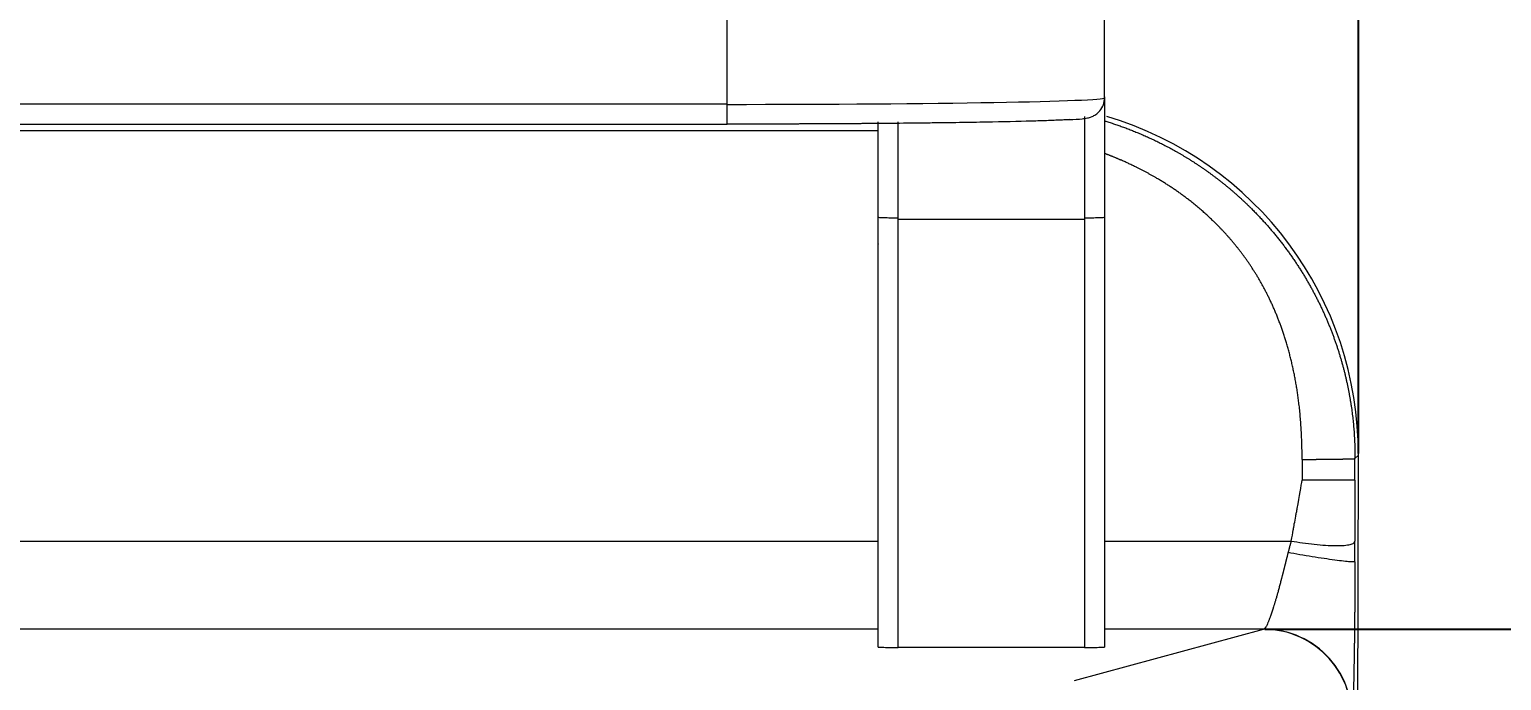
# Model space of a CAD drawing. Header units: millimetres. Extents: x 2433 to 4809, y -10272 to -6912.
# Drawn here: x 3398.5 to 3457, y -9098.7 to -9072.8 of the extents above; entities that cross this region are included whole.
import ezdxf

# ---------------------------------------------------------------- set-up
doc = ezdxf.new("R2010")
doc.units = ezdxf.units.MM
doc.layers.add('DIM', color=3, linetype='Continuous', lineweight=13)
doc.styles.add('ARIAL', font='arial.ttf')
doc.styles.get("Standard").update_dxf_attribs({"font": 'arial.ttf'})
doc.dimstyles.get("Standard").update_dxf_attribs({"dimtxt": 15, "dimasz": 15, "dimexe": 0.18, "dimexo": 0.0625, "dimgap": 4, "dimtad": 0, "dimtih": 1, "dimtoh": 1, "dimdec": 1, "dimdsep": 46, "dimtxsty": 'ARIAL', "dimcen": 0, "dimclrd": 3, "dimclre": 3, "dimclrt": 3, "dimadec": 0, "dimazin": 0, "dimtfac": 1, "dimtdec": 1, "dimtofl": 0, "dimtmove": 0, "dimatfit": 3, "dimfxl": 1, "dimtolj": 1, "dimtzin": 0, "dimarcsym": 0})
doc.dimstyles.new('사본 Standard', dxfattribs={"dimtxt": 15, "dimasz": 15, "dimexe": 0.18, "dimexo": 0.0625, "dimgap": 5, "dimtad": 0, "dimdec": 1, "dimdsep": 46, "dimtxsty": 'Standard', "dimcen": 0.09, "dimadec": 0, "dimazin": 0, "dimtfac": 1, "dimtdec": 1, "dimtofl": 0, "dimtmove": 0, "dimatfit": 3, "dimfxl": 1, "dimtolj": 1, "dimtzin": 0, "dimarcsym": 0})

# ---------------------------------------------------------------- blocks, each defined once
blk = doc.blocks.new('*D43')
at = {"layer": 'Defpoints', "color": 0, "transparency": 16777216}
for p in [(3193.999, -7897.186), (3599.118, -9941.356), (3679.627, -9941.356)]:
    blk.add_point(p, dxfattribs=at)
at = {"layer": 'DIM', "color": 3, "lineweight": -2, "transparency": 16777216}
for p, q in [((3194.062, -7897.186), (3679.807, -7897.186)), ((3679.627, -7915.186), (3679.627, -8902.472)), ((3679.627, -9923.356), (3679.627, -8936.071)), ((3599.18, -9941.356), (3679.807, -9941.356))]:
    blk.add_line(p, q, dxfattribs=at)
at = {"layer": 'DIM', "color": 3, "transparency": 16777216}
for points in [[(3676.627, -7915.186), (3682.627, -7915.186), (3679.627, -7897.186)], [(3676.627, -9923.356), (3682.627, -9923.356), (3679.627, -9941.356)]]:
    blk.add_solid(points, dxfattribs=at)
at = {"layer": 'DIM', "color": 3, "transparency": 16777216, "insert": (3679.627, -8919.271), "char_height": 18, "attachment_point": 5, "style": 'ARIAL'}
blk.add_mtext('\\A1;(2280)', dxfattribs=at)
blk = doc.blocks.new('*D44')
at = {"layer": 'Defpoints', "color": 0, "transparency": 16777216}
for p in [(3451.286, -8931.158), (2936.713, -9089.75), (3451.286, -9089.75)]:
    blk.add_point(p, dxfattribs=at)
at = {"layer": 'DIM', "color": 3, "lineweight": -2, "transparency": 16777216}
for p, q in [((2936.713, -9089.688), (2936.713, -8930.978)), ((2954.713, -8931.158), (3119.869, -8931.158)), ((3433.286, -8931.158), (3169.565, -8931.158)), ((3451.286, -9089.688), (3451.286, -8930.978))]:
    blk.add_line(p, q, dxfattribs=at)
at = {"layer": 'DIM', "color": 3, "transparency": 16777216}
for points in [[(2954.713, -8928.158), (2954.713, -8934.158), (2936.713, -8931.158)], [(3433.286, -8928.158), (3433.286, -8934.158), (3451.286, -8931.158)]]:
    blk.add_solid(points, dxfattribs=at)
at = {"layer": 'DIM', "color": 3, "transparency": 16777216, "insert": (3144.717, -8931.158), "char_height": 18, "attachment_point": 5, "style": 'ARIAL'}
blk.add_mtext('\\A1;514', dxfattribs=at)
blk = doc.blocks.new('*D49')
at = {"layer": 'Defpoints', "color": 0, "transparency": 16777216}
for p in [(3447.509, -9096.668), (3447.509, -9941.356), (3621.262, -9941.356)]:
    blk.add_point(p, dxfattribs=at)
at = {"layer": 'DIM', "color": 0, "lineweight": -2, "transparency": 16777216}
for p, q in [((3447.571, -9096.668), (3621.442, -9096.668)), ((3621.262, -9114.668), (3621.262, -9923.356)), ((3447.571, -9941.356), (3621.442, -9941.356))]:
    blk.add_line(p, q, dxfattribs=at)
at = {"layer": 'DIM', "color": 0, "transparency": 16777216}
for points in [[(3618.262, -9114.668), (3624.262, -9114.668), (3621.262, -9096.668)], [(3618.262, -9923.356), (3624.262, -9923.356), (3621.262, -9941.356)]]:
    blk.add_solid(points, dxfattribs=at)
at = {"layer": 'DIM', "color": 3, "transparency": 16777216, "insert": (3608.243, -9519.012), "char_height": 18, "attachment_point": 5, "rotation": 90}
blk.add_mtext('\\A1;{\\fGulim|b0|i0|c129|p50;선반까지 높이 1000~1050mm}', dxfattribs=at)

msp = doc.modelspace()

# ---------------------------------------------------------------- linework, layer by layer
at = {"linetype": 'Continuous', "lineweight": 13}
for p, q in [((3426.199, -9075.818), (3426.199, -9062.421)), ((3426.199, -9075.818), (2962.199, -9075.818)), ((3426.199, -9076.605), (3426.199, -9075.818)), ((3432.194, -9076.874), (3204.994, -9076.874)), ((3440.399, -9080.394), (3432.999, -9080.394)), ((3451.286, -9089.75), (3451.149, -9089.889)), ((3211.393, -9093.164), (3432.194, -9093.164)), ((3441.193, -9093.164), (3448.617, -9093.164)), ((3432.195, -9096.663), (3211.398, -9096.663)), ((3440.007, -9098.707), (3447.509, -9096.668)), ((3447.525, -9096.663), (3441.195, -9096.663))]:
    msp.add_line(p, q, dxfattribs=at)
at = {"linetype": 'Continuous', "lineweight": 18}
for p, q in [((3441.199, -9075.557), (3441.199, -9062.159)), ((2962.199, -9076.604), (3426.199, -9076.604)), ((3450.965, -9217.208), (3451.286, -9089.75)), ((3440.399, -9097.392), (3432.999, -9097.392))]:
    msp.add_line(p, q, dxfattribs=at)
at = {"linetype": 'Continuous', "lineweight": 13}
msp.add_ellipse((3426.199, -9075.557), major_axis=(15, 0), ratio=0.017452, start_param=4.712389, end_param=6.283185, dxfattribs=at)
at = {"linetype": 'Continuous', "lineweight": 18}
msp.add_ellipse((3437.284, -9089.719), major_axis=(-9.863, -9.942), ratio=0.999698, start_param=2.349818, end_param=3.633277, dxfattribs=at)
for points, degree, knots in [([(3439.783, -9076.425), (3439.991, -9076.418), (3440.29, -9076.398), (3440.472, -9076.369), (3440.638, -9076.336), (3440.846, -9076.233), (3441.027, -9076.077), (3441.166, -9075.839), (3441.197, -9075.655), (3441.199, -9075.557)], 3, [0, 0, 0, 0, 0.391703, 0.634875, 0.761559, 0.8181, 0.874184, 0.937835, 1, 1, 1, 1]), ([(3441.199, -9075.514), (3441.199, -9075.748), (3441.199, -9076.046), (3441.199, -9076.405), (3441.199, -9076.854), (3441.199, -9077.322), (3441.199, -9077.833), (3441.199, -9078.368), (3441.199, -9078.981), (3441.199, -9079.586), (3441.199, -9080.298)], 2, [0, 0, 0, 0.168917, 0.168917, 0.376688, 0.376688, 0.584459, 0.584459, 0.792229, 0.792229, 1, 1, 1]), ([(3439.806, -9076.427), (3439.754, -9076.431), (3439.664, -9076.435), (3439.546, -9076.441), (3439.475, -9076.445), (3439.444, -9076.446), (3439.424, -9076.447), (3439.413, -9076.447), (3439.226, -9076.456), (3438.929, -9076.467), (3438.526, -9076.48), (3438.31, -9076.486), (3438.214, -9076.489), (3438.15, -9076.49), (3438.118, -9076.491), (3437.549, -9076.507), (3436.933, -9076.52), (3435.894, -9076.538), (3435.35, -9076.546), (3434.674, -9076.556), (3434.325, -9076.56), (3434.174, -9076.562), (3434.072, -9076.563), (3434.02, -9076.563), (3433.568, -9076.569), (3432.949, -9076.575), (3432.198, -9076.581), (3431.814, -9076.584), (3431.621, -9076.586), (3431.538, -9076.586), (3431.482, -9076.587), (3431.453, -9076.587), (3430.998, -9076.59), (3430.347, -9076.594), (3429.571, -9076.597), (3429.178, -9076.599), (3428.981, -9076.6), (3428.896, -9076.6), (3428.84, -9076.6), (3428.81, -9076.6), (3427.929, -9076.603), (3427.068, -9076.604), (3426.199, -9076.604)], 3, [0, 0, 0, 0, 0.030595, 0.049983, 0.059677, 0.064524, 0.064524, 0.069371, 0.069371, 0.146923, 0.185699, 0.205088, 0.214782, 0.214782, 0.224476, 0.224476, 0.379581, 0.379581, 0.457133, 0.495909, 0.515297, 0.524991, 0.524991, 0.534685, 0.534685, 0.612238, 0.651014, 0.670402, 0.680096, 0.684943, 0.684943, 0.68979, 0.68979, 0.767343, 0.806119, 0.825507, 0.835201, 0.840048, 0.840048, 0.844895, 0.844895, 1, 1, 1, 1]), ([(3432.199, -9080.298), (3432.199, -9079.582), (3432.199, -9078.971), (3432.199, -9078.367), (3432.199, -9077.818), (3432.199, -9077.302), (3432.199, -9076.838), (3432.199, -9076.67), (3432.199, -9076.513)], 2, [0, 0, 0, 0.296011, 0.296011, 0.592022, 0.592022, 0.888034, 0.888034, 1, 1, 1]), ([(3441.208, -9076.478), (3441.22, -9076.482), (3441.261, -9076.495), (3441.331, -9076.516), (3441.419, -9076.544), (3441.506, -9076.572), (3441.594, -9076.601), (3441.682, -9076.631), (3441.771, -9076.662), (3441.86, -9076.693), (3441.949, -9076.725), (3442.038, -9076.758), (3442.128, -9076.792), (3442.218, -9076.827), (3442.309, -9076.862), (3442.399, -9076.899), (3442.49, -9076.936), (3442.582, -9076.974), (3442.673, -9077.013), (3442.765, -9077.053), (3442.857, -9077.093), (3442.949, -9077.135), (3443.041, -9077.177), (3443.134, -9077.22), (3443.227, -9077.265), (3443.32, -9077.31), (3443.413, -9077.356), (3443.506, -9077.403), (3443.6, -9077.451), (3443.693, -9077.5), (3443.787, -9077.55), (3443.881, -9077.601), (3443.975, -9077.653), (3444.069, -9077.706), (3444.163, -9077.76), (3444.258, -9077.815), (3444.352, -9077.871), (3444.446, -9077.928), (3444.541, -9077.986), (3444.635, -9078.046), (3444.73, -9078.106), (3444.824, -9078.167), (3444.918, -9078.229), (3445.013, -9078.293), (3445.107, -9078.357), (3445.201, -9078.423), (3445.296, -9078.49), (3445.39, -9078.557), (3445.484, -9078.626), (3445.577, -9078.696), (3445.671, -9078.768), (3445.765, -9078.84), (3445.858, -9078.913), (3445.951, -9078.988), (3446.044, -9079.064), (3446.137, -9079.141), (3446.23, -9079.219), (3446.322, -9079.298), (3446.414, -9079.378), (3446.506, -9079.46), (3446.598, -9079.543), (3446.689, -9079.627), (3446.78, -9079.712), (3446.87, -9079.798), (3446.96, -9079.886), (3447.062, -9079.986), (3447.175, -9080.1), (3447.297, -9080.228), (3447.418, -9080.356), (3447.536, -9080.485), (3447.653, -9080.615), (3447.767, -9080.746), (3447.878, -9080.877), (3447.988, -9081.009), (3448.096, -9081.142), (3448.201, -9081.276), (3448.304, -9081.41), (3448.405, -9081.545), (3448.504, -9081.68), (3448.601, -9081.816), (3448.696, -9081.952), (3448.789, -9082.089), (3448.879, -9082.226), (3448.968, -9082.363), (3449.054, -9082.501), (3449.139, -9082.639), (3449.221, -9082.777), (3449.302, -9082.915), (3449.38, -9083.054), (3449.456, -9083.193), (3449.531, -9083.332), (3449.603, -9083.471), (3449.674, -9083.61), (3449.743, -9083.749), (3449.809, -9083.888), (3449.874, -9084.027), (3449.937, -9084.166), (3449.998, -9084.305), (3450.058, -9084.444), (3450.115, -9084.583), (3450.171, -9084.721), (3450.225, -9084.86), (3450.277, -9084.998), (3450.327, -9085.136), (3450.376, -9085.273), (3450.423, -9085.411), (3450.468, -9085.548), (3450.511, -9085.684), (3450.553, -9085.821), (3450.594, -9085.957), (3450.632, -9086.092), (3450.669, -9086.227), (3450.705, -9086.362), (3450.739, -9086.496), (3450.771, -9086.63), (3450.802, -9086.763), (3450.832, -9086.896), (3450.86, -9087.028), (3450.887, -9087.16), (3450.912, -9087.291), (3450.935, -9087.422), (3450.958, -9087.552), (3450.979, -9087.681), (3450.998, -9087.81), (3451.017, -9087.938), (3451.034, -9088.065), (3451.05, -9088.192), (3451.064, -9088.318), (3451.078, -9088.443), (3451.09, -9088.568), (3451.101, -9088.692), (3451.11, -9088.815), (3451.119, -9088.937), (3451.126, -9089.059), (3451.133, -9089.18), (3451.138, -9089.3), (3451.142, -9089.419), (3451.145, -9089.538), (3451.148, -9089.656), (3451.149, -9089.772), (3451.149, -9089.85), (3451.149, -9089.889)], 3, [0, 0, 0, 0, 0.002141, 0.007216, 0.012323, 0.017462, 0.022633, 0.027836, 0.033071, 0.038338, 0.043638, 0.048969, 0.054333, 0.059729, 0.065157, 0.070617, 0.076109, 0.081633, 0.087189, 0.092777, 0.098398, 0.104051, 0.109735, 0.115452, 0.121201, 0.126982, 0.132795, 0.138641, 0.144518, 0.150427, 0.156369, 0.162343, 0.168349, 0.174387, 0.180457, 0.186559, 0.192693, 0.19886, 0.205058, 0.211289, 0.217552, 0.223847, 0.230174, 0.236533, 0.242925, 0.249348, 0.255804, 0.262291, 0.268811, 0.275363, 0.281947, 0.288563, 0.295212, 0.301892, 0.308605, 0.31535, 0.322126, 0.328935, 0.335777, 0.34265, 0.349555, 0.356493, 0.363462, 0.370464, 0.377498, 0.384564, 0.394508, 0.404404, 0.414253, 0.424056, 0.43381, 0.443518, 0.453179, 0.462792, 0.472358, 0.481878, 0.49135, 0.500775, 0.510152, 0.519483, 0.528767, 0.538003, 0.547193, 0.556335, 0.56543, 0.574479, 0.58348, 0.592434, 0.601341, 0.610201, 0.619014, 0.627781, 0.6365, 0.645172, 0.653797, 0.662375, 0.670907, 0.679391, 0.687828, 0.696219, 0.704562, 0.712859, 0.721109, 0.729312, 0.737468, 0.745577, 0.75364, 0.761655, 0.769624, 0.777546, 0.785421, 0.79325, 0.801031, 0.808766, 0.816455, 0.824096, 0.831691, 0.839239, 0.84674, 0.854195, 0.861603, 0.868965, 0.87628, 0.883548, 0.89077, 0.897945, 0.905074, 0.912156, 0.919192, 0.926181, 0.933124, 0.94002, 0.94687, 0.953673, 0.96043, 0.967141, 0.973805, 0.980423, 0.986995, 0.993521, 1, 1, 1, 1]), ([(3449.049, -9089.925), (3449.044, -9088.54), (3448.881, -9087.387), (3448.724, -9086.276), (3448.411, -9085.247), (3448.122, -9084.298), (3447.709, -9083.458), (3447.316, -9082.657), (3446.795, -9081.931), (3445.862, -9080.631), (3444.561, -9079.623), (3443.611, -9078.887), (3442.474, -9078.323), (3441.861, -9078.019), (3441.205, -9077.773)], 2, [0, 0, 0, 0.103477, 0.103477, 0.206954, 0.206954, 0.31043, 0.31043, 0.413907, 0.413907, 0.620861, 0.620861, 0.827815, 0.827815, 1, 1, 1]), ([(3432.199, -9097.378), (3432.199, -9095.955), (3432.199, -9093.82), (3432.199, -9091.329), (3432.199, -9090.083), (3432.199, -9089.461), (3432.199, -9089.149), (3432.199, -9088.994), (3432.199, -9088.916), (3432.199, -9088.877), (3432.199, -9088.857), (3432.199, -9088.849), (3432.199, -9088.844), (3432.199, -9088.839), (3432.199, -9088.596), (3432.199, -9087.88), (3432.199, -9086.429), (3432.199, -9085.55), (3432.199, -9085.072), (3432.199, -9084.823), (3432.199, -9084.696), (3432.199, -9084.642), (3432.199, -9084.605), (3432.199, -9084.585), (3432.199, -9084.023), (3432.199, -9083.347), (3432.199, -9082.808), (3432.199, -9082.6), (3432.199, -9082.511), (3432.199, -9082.471), (3432.199, -9082.452), (3432.199, -9082.442), (3432.199, -9082.438), (3432.199, -9082.436), (3432.199, -9082.434), (3432.199, -9082.436), (3432.199, -9082.098), (3432.199, -9081.713), (3432.199, -9081.471), (3432.199, -9081.401), (3432.199, -9081.379), (3432.199, -9081.371), (3432.199, -9081.368), (3432.199, -9081.367), (3432.199, -9081.366), (3432.199, -9081.366), (3432.199, -9081.367), (3432.199, -9081.277), (3432.199, -9081.143), (3432.199, -9080.988), (3432.199, -9080.91), (3432.199, -9080.871), (3432.199, -9080.851), (3432.199, -9080.843), (3432.199, -9080.837), (3432.199, -9080.836), (3432.199, -9080.761), (3432.199, -9080.675), (3432.199, -9080.608), (3432.199, -9080.584), (3432.199, -9080.574), (3432.199, -9080.569), (3432.199, -9080.567), (3432.199, -9080.566), (3432.199, -9080.567), (3432.199, -9080.413), (3432.199, -9080.324), (3432.199, -9080.298)], 3, [0, 0, 0, 0, 0.25, 0.375, 0.4375, 0.46875, 0.484375, 0.492188, 0.496094, 0.498047, 0.499023, 0.499512, 0.499512, 0.5, 0.5, 0.625, 0.6875, 0.71875, 0.734375, 0.742188, 0.746094, 0.748047, 0.748047, 0.75, 0.75, 0.8125, 0.84375, 0.859375, 0.867188, 0.871094, 0.873047, 0.874023, 0.874512, 0.874756, 0.874756, 0.875, 0.875, 0.90625, 0.921875, 0.929688, 0.933594, 0.935547, 0.936523, 0.937012, 0.937256, 0.937256, 0.9375, 0.9375, 0.953125, 0.960938, 0.964844, 0.966797, 0.967773, 0.968262, 0.968262, 0.96875, 0.96875, 0.976563, 0.980469, 0.982422, 0.983398, 0.983887, 0.984131, 0.984131, 0.984375, 0.984375, 1, 1, 1, 1]), ([(3441.199, -9080.298), (3441.199, -9080.312), (3441.199, -9080.357), (3441.199, -9080.448), (3441.199, -9080.503), (3441.199, -9080.533), (3441.199, -9080.549), (3441.199, -9080.556), (3441.199, -9080.56), (3441.199, -9080.564), (3441.199, -9080.592), (3441.199, -9080.646), (3441.199, -9080.731), (3441.199, -9080.78), (3441.199, -9080.802), (3441.199, -9080.817), (3441.199, -9080.826), (3441.199, -9081.01), (3441.199, -9081.188), (3441.199, -9081.721), (3441.199, -9082.077), (3441.199, -9082.789), (3441.199, -9083.145), (3441.199, -9083.678), (3441.199, -9083.945), (3441.199, -9084.257), (3441.199, -9084.412), (3441.199, -9084.49), (3441.199, -9084.529), (3441.199, -9084.549), (3441.199, -9084.558), (3441.199, -9084.562), (3441.199, -9084.565), (3441.199, -9084.568), (3441.199, -9084.62), (3441.199, -9085.193), (3441.199, -9086.727), (3441.199, -9087.71), (3441.199, -9088.256), (3441.199, -9088.543), (3441.199, -9088.689), (3441.199, -9088.763), (3441.199, -9088.801), (3441.199, -9088.819), (3441.199, -9088.827), (3441.199, -9088.833), (3441.199, -9088.837), (3441.199, -9091.685), (3441.199, -9094.531), (3441.199, -9097.378)], 3, [0, 0, 0, 0, 0.007812, 0.011719, 0.013672, 0.014648, 0.015137, 0.015381, 0.015381, 0.015625, 0.015625, 0.023437, 0.027344, 0.029297, 0.030273, 0.030273, 0.03125, 0.03125, 0.0625, 0.0625, 0.125, 0.125, 0.1875, 0.1875, 0.21875, 0.234375, 0.242187, 0.246094, 0.248047, 0.249023, 0.249512, 0.249756, 0.249756, 0.25, 0.25, 0.375, 0.4375, 0.46875, 0.484375, 0.492187, 0.496094, 0.498047, 0.499023, 0.499512, 0.499756, 0.499756, 0.5, 0.5, 1, 1, 1, 1]), ([(3449.049, -9089.925), (3449.055, -9089.925), (3449.067, -9089.925), (3449.086, -9089.924), (3449.105, -9089.924), (3449.124, -9089.924), (3449.143, -9089.924), (3449.163, -9089.924), (3449.182, -9089.924), (3449.202, -9089.923), (3449.222, -9089.923), (3449.243, -9089.923), (3449.263, -9089.923), (3449.284, -9089.923), (3449.305, -9089.922), (3449.326, -9089.922), (3449.347, -9089.922), (3449.369, -9089.922), (3449.39, -9089.922), (3449.412, -9089.921), (3449.434, -9089.921), (3449.457, -9089.921), (3449.479, -9089.921), (3449.502, -9089.921), (3449.525, -9089.92), (3449.548, -9089.92), (3449.571, -9089.92), (3449.594, -9089.92), (3449.617, -9089.92), (3449.641, -9089.919), (3449.665, -9089.919), (3449.688, -9089.919), (3449.712, -9089.919), (3449.737, -9089.919), (3449.761, -9089.918), (3449.785, -9089.918), (3449.809, -9089.918), (3449.834, -9089.918), (3449.859, -9089.917), (3449.883, -9089.917), (3449.908, -9089.917), (3449.933, -9089.917), (3449.958, -9089.916), (3449.983, -9089.916), (3450.008, -9089.916), (3450.033, -9089.916), (3450.058, -9089.915), (3450.083, -9089.915), (3450.108, -9089.915), (3450.133, -9089.914), (3450.158, -9089.914), (3450.183, -9089.914), (3450.208, -9089.914), (3450.233, -9089.913), (3450.258, -9089.913), (3450.283, -9089.913), (3450.308, -9089.912), (3450.332, -9089.912), (3450.357, -9089.912), (3450.381, -9089.911), (3450.406, -9089.911), (3450.43, -9089.911), (3450.454, -9089.91), (3450.478, -9089.91), (3450.501, -9089.91), (3450.525, -9089.909), (3450.548, -9089.909), (3450.571, -9089.908), (3450.594, -9089.908), (3450.616, -9089.908), (3450.638, -9089.907), (3450.66, -9089.907), (3450.682, -9089.906), (3450.703, -9089.906), (3450.724, -9089.906), (3450.745, -9089.905), (3450.766, -9089.905), (3450.786, -9089.904), (3450.805, -9089.904), (3450.825, -9089.903), (3450.844, -9089.903), (3450.862, -9089.903), (3450.88, -9089.902), (3450.898, -9089.902), (3450.915, -9089.901), (3450.932, -9089.901), (3450.948, -9089.9), (3450.964, -9089.9), (3450.979, -9089.899), (3450.994, -9089.899), (3451.008, -9089.898), (3451.022, -9089.898), (3451.035, -9089.897), (3451.047, -9089.897), (3451.059, -9089.896), (3451.07, -9089.896), (3451.08, -9089.895), (3451.09, -9089.895), (3451.099, -9089.894), (3451.108, -9089.894), (3451.116, -9089.893), (3451.123, -9089.893), (3451.129, -9089.892), (3451.134, -9089.892), (3451.139, -9089.891), (3451.143, -9089.89), (3451.146, -9089.89), (3451.148, -9089.889), (3451.148, -9089.889), (3451.149, -9089.889)], 3, [0, 0, 0, 0, 0.005626, 0.011323, 0.017089, 0.022925, 0.028831, 0.034807, 0.040853, 0.04697, 0.053156, 0.059413, 0.06574, 0.072138, 0.078606, 0.085145, 0.091754, 0.098433, 0.105183, 0.112004, 0.118896, 0.125858, 0.132891, 0.139994, 0.147168, 0.154413, 0.161728, 0.169114, 0.176571, 0.184098, 0.191696, 0.199365, 0.207104, 0.214913, 0.222792, 0.230742, 0.238762, 0.246853, 0.255013, 0.263243, 0.271543, 0.279913, 0.288352, 0.296861, 0.305439, 0.314087, 0.322804, 0.33159, 0.340444, 0.349368, 0.358361, 0.367422, 0.376552, 0.38575, 0.395017, 0.404353, 0.413757, 0.423229, 0.43277, 0.44238, 0.452058, 0.461805, 0.471621, 0.481507, 0.491461, 0.501486, 0.51158, 0.521745, 0.531981, 0.542288, 0.552667, 0.563117, 0.573639, 0.584233, 0.594899, 0.605638, 0.616449, 0.627333, 0.638289, 0.649317, 0.660418, 0.671591, 0.682837, 0.694154, 0.705544, 0.717005, 0.728538, 0.740143, 0.751818, 0.763565, 0.775382, 0.787269, 0.799227, 0.811255, 0.823352, 0.835519, 0.847755, 0.860061, 0.872436, 0.884879, 0.897392, 0.909974, 0.922624, 0.935345, 0.948134, 0.960994, 0.973925, 0.986926, 1, 1, 1, 1]), ([(3448.617, -9093.164), (3448.648, -9092.99), (3448.686, -9092.775), (3448.717, -9092.604), (3448.729, -9092.539), (3448.735, -9092.511), (3448.737, -9092.498), (3448.738, -9092.493), (3448.738, -9092.49), (3448.738, -9092.489), (3448.758, -9092.384), (3448.787, -9092.23), (3448.82, -9092.051), (3448.837, -9091.962), (3448.845, -9091.917), (3448.849, -9091.898), (3448.851, -9091.885), (3448.852, -9091.88), (3448.95, -9091.359), (3449.014, -9090.985), (3449.046, -9090.749)], 3, [0, 0, 0, 0, 0.125, 0.1875, 0.21875, 0.234375, 0.242188, 0.246094, 0.246094, 0.25, 0.25, 0.375, 0.4375, 0.46875, 0.484375, 0.492188, 0.492188, 0.5, 0.5, 1, 1, 1, 1]), ([(3451.147, -9090.746), (3451.146, -9090.746), (3451.146, -9090.746), (3451.145, -9090.746), (3451.144, -9090.746), (3451.142, -9090.746), (3451.14, -9090.746), (3451.138, -9090.746), (3451.134, -9090.747), (3451.13, -9090.747), (3451.125, -9090.747), (3451.119, -9090.748), (3451.111, -9090.748), (3451.103, -9090.748), (3451.093, -9090.749), (3451.082, -9090.75), (3451.069, -9090.75), (3451.054, -9090.751), (3451.038, -9090.751), (3451.019, -9090.752), (3450.998, -9090.753), (3450.977, -9090.753), (3450.954, -9090.754), (3450.927, -9090.754), (3450.89, -9090.754), (3450.84, -9090.754), (3450.77, -9090.754), (3450.686, -9090.754), (3450.597, -9090.754), (3450.523, -9090.753), (3450.438, -9090.754), (3450.311, -9090.754), (3450.111, -9090.754), (3449.902, -9090.753), (3449.722, -9090.753), (3449.604, -9090.752), (3449.496, -9090.751), (3449.4, -9090.751), (3449.314, -9090.75), (3449.24, -9090.75), (3449.176, -9090.749), (3449.124, -9090.749), (3449.081, -9090.749), (3449.057, -9090.749), (3449.046, -9090.749)], 3, [0, 0, 0, 0, 0.00695, 0.014444, 0.022488, 0.031089, 0.040254, 0.049991, 0.060309, 0.071214, 0.082716, 0.094824, 0.107547, 0.120894, 0.134875, 0.149496, 0.164765, 0.180689, 0.197273, 0.214525, 0.232451, 0.251057, 0.265066, 0.284462, 0.30932, 0.339717, 0.375723, 0.427854, 0.469357, 0.500051, 0.526263, 0.576932, 0.651606, 0.748975, 0.790701, 0.82846, 0.862347, 0.892458, 0.918906, 0.941811, 0.961282, 0.977417, 0.990299, 1, 1, 1, 1]), ([(3451.147, -9090.746), (3451.147, -9090.854), (3451.147, -9091.005), (3451.147, -9091.164), (3451.147, -9091.239), (3451.147, -9091.271), (3451.147, -9091.291), (3451.147, -9091.303), (3451.147, -9091.376), (3451.147, -9091.494), (3451.147, -9091.672), (3451.147, -9091.771), (3451.147, -9091.822), (3451.147, -9091.849), (3451.147, -9091.862), (3451.147, -9091.868), (3451.147, -9091.872), (3451.147, -9091.872), (3451.148, -9092.737), (3451.148, -9093.168), (3451.148, -9093.17)], 3, [0, 0, 0, 0, 0.125, 0.1875, 0.21875, 0.234375, 0.234375, 0.25, 0.25, 0.375, 0.4375, 0.46875, 0.484375, 0.492187, 0.496094, 0.498047, 0.498047, 0.5, 0.5, 1, 1, 1, 1]), ([(3451.147, -9093.985), (3451.147, -9093.913), (3451.147, -9093.807), (3451.148, -9093.687), (3451.148, -9093.629), (3451.148, -9093.601), (3451.148, -9093.587), (3451.148, -9093.581), (3451.148, -9093.577), (3451.148, -9093.573), (3451.148, -9093.565), (3451.148, -9093.523), (3451.148, -9093.383), (3451.148, -9093.289), (3451.148, -9093.17)], 3, [0, 0, 0, 0, 0.25, 0.375, 0.4375, 0.46875, 0.484375, 0.492187, 0.492187, 0.5, 0.5, 0.75, 0.75, 1, 1, 1, 1]), ([(3451.147, -9093.985), (3451.144, -9095.139), (3451.134, -9096.195), (3451.129, -9096.731), (3451.116, -9097.71), (3451.101, -9098.561), (3451.092, -9098.916), (3451.082, -9099.282), (3451.073, -9099.541), (3451.062, -9099.808), (3451.04, -9100.12), (3451.028, -9100.175)], 2, [0, 0, 0, 0.25, 0.25, 0.375, 0.5, 0.625, 0.625, 0.75, 0.75, 0.875, 1, 1, 1]), ([(3447.525, -9096.663), (3447.522, -9096.664), (3447.52, -9096.664), (3447.518, -9096.665), (3447.517, -9096.665), (3447.517, -9096.665), (3447.516, -9096.666), (3447.517, -9096.667), (3447.515, -9096.667), (3447.509, -9096.668)], 3, [0, 0, 0, 0, 0.25, 0.25, 0.375, 0.375, 0.5, 0.5, 1, 1, 1, 1]), ([(3450.005, -9097.693), (3449.663, -9097.35), (3448.831, -9096.813), (3447.938, -9096.664), (3447.525, -9096.663)], 3, [0, 0, 0, 0, 0.50071, 1, 1, 1, 1]), ([(3432.199, -9097.378), (3432.2, -9097.381), (3432.319, -9097.387), (3432.7, -9097.391), (3432.905, -9097.392), (3432.999, -9097.392)], 3, [0, 0, 0, 0, 0.497715, 0.748858, 1, 1, 1, 1]), ([(3440.399, -9097.392), (3440.494, -9097.392), (3440.698, -9097.391), (3441.08, -9097.387), (3441.199, -9097.381), (3441.199, -9097.378)], 3, [0, 0, 0, 0, 0.251052, 0.502105, 1, 1, 1, 1]), ([(3451.028, -9100.175), (3451.028, -9099.762), (3450.881, -9098.87), (3450.347, -9098.036), (3450.005, -9097.693), (3450.005, -9097.693)], 3, [0, 0, 0, 0, 0.498874, 0.999792, 1, 1, 1, 1])]:
    msp.add_open_spline(points, degree=degree, knots=knots, dxfattribs=at)
at = {"linetype": 'Continuous', "lineweight": 13}
for points, knots in [([(3432.999, -9080.324), (3432.999, -9080.165), (3432.999, -9079.375), (3432.999, -9077.984), (3432.999, -9076.948), (3432.999, -9076.531), (3432.999, -9076.509)], [0, 0, 0, 0, 0.10861, 0.542414, 0.976219, 1, 1, 1, 1]), ([(3440.399, -9076.298), (3440.399, -9076.384), (3440.399, -9076.853), (3440.399, -9077.984), (3440.399, -9079.375), (3440.399, -9080.165), (3440.399, -9080.324)], [0, 0, 0, 0, 0.098017, 0.498833, 0.899649, 1, 1, 1, 1]), ([(3432.999, -9097.392), (3432.999, -9094.453), (3432.999, -9090.045), (3432.999, -9084.904), (3432.999, -9082.516), (3432.999, -9081.506), (3432.999, -9081.138), (3432.999, -9080.865), (3432.999, -9080.608), (3432.999, -9080.454), (3432.999, -9080.394)], [0, 0, 0, 0, 0.518545, 0.777818, 0.907454, 0.939864, 0.956068, 0.972273, 0.988477, 1, 1, 1, 1]), ([(3440.399, -9080.324), (3440.494, -9080.324), (3440.596, -9080.323), (3440.794, -9080.321), (3440.889, -9080.319), (3441.045, -9080.314), (3441.106, -9080.311), (3441.183, -9080.304), (3441.2, -9080.301), (3441.199, -9080.298)], [0, 0, 0, 0, 0.25, 0.25, 0.5, 0.5, 0.75, 0.75, 1, 1, 1, 1]), ([(3440.399, -9080.394), (3440.399, -9080.454), (3440.399, -9080.608), (3440.399, -9080.865), (3440.399, -9081.138), (3440.399, -9081.506), (3440.399, -9082.516), (3440.399, -9084.904), (3440.399, -9090.045), (3440.399, -9094.453), (3440.399, -9097.392)], [0, 0, 0, 0, 0.011523, 0.027727, 0.043932, 0.060136, 0.092546, 0.222182, 0.481455, 1, 1, 1, 1]), ([(3448.617, -9093.164), (3448.614, -9093.175), (3448.607, -9093.196), (3448.597, -9093.228), (3448.588, -9093.261), (3448.578, -9093.294), (3448.568, -9093.328), (3448.558, -9093.362), (3448.548, -9093.398), (3448.539, -9093.435), (3448.529, -9093.473), (3448.519, -9093.511), (3448.509, -9093.549), (3448.499, -9093.588), (3448.492, -9093.614), (3448.489, -9093.626)], [0, 0, 0, 0, 0.069727, 0.139543, 0.209947, 0.281417, 0.354416, 0.42939, 0.506725, 0.586268, 0.667515, 0.749974, 0.833173, 0.91666, 1, 1, 1, 1]), ([(3448.617, -9093.164), (3448.762, -9093.19), (3449.065, -9093.239), (3449.534, -9093.299), (3449.989, -9093.339), (3450.399, -9093.353), (3450.733, -9093.341), (3450.974, -9093.303), (3451.114, -9093.244), (3451.145, -9093.196), (3451.148, -9093.17)], [0, 0, 0, 0, 0.124614, 0.249722, 0.37483, 0.499938, 0.625046, 0.750155, 0.875263, 1, 1, 1, 1]), ([(3448.489, -9093.626), (3448.487, -9093.635), (3448.482, -9093.653), (3448.475, -9093.679), (3448.469, -9093.706), (3448.462, -9093.733), (3448.455, -9093.761), (3448.448, -9093.789), (3448.441, -9093.818), (3448.433, -9093.846), (3448.426, -9093.875), (3448.419, -9093.905), (3448.411, -9093.934), (3448.404, -9093.963), (3448.397, -9093.993), (3448.389, -9094.023), (3448.381, -9094.053), (3448.374, -9094.084), (3448.366, -9094.114), (3448.358, -9094.145), (3448.35, -9094.176), (3448.342, -9094.208), (3448.334, -9094.239), (3448.326, -9094.271), (3448.318, -9094.303), (3448.31, -9094.335), (3448.302, -9094.368), (3448.294, -9094.401), (3448.285, -9094.434), (3448.277, -9094.467), (3448.268, -9094.5), (3448.26, -9094.534), (3448.251, -9094.567), (3448.243, -9094.601), (3448.234, -9094.635), (3448.225, -9094.669), (3448.205, -9094.748), (3448.174, -9094.869), (3448.132, -9095.027), (3448.092, -9095.176), (3448.053, -9095.315), (3448.015, -9095.445), (3447.979, -9095.566), (3447.945, -9095.679), (3447.92, -9095.759), (3447.904, -9095.811), (3447.896, -9095.836), (3447.887, -9095.861), (3447.879, -9095.886), (3447.872, -9095.91), (3447.864, -9095.934), (3447.856, -9095.957), (3447.848, -9095.98), (3447.841, -9096.002), (3447.833, -9096.024), (3447.826, -9096.046), (3447.818, -9096.068), (3447.811, -9096.089), (3447.804, -9096.11), (3447.798, -9096.128), (3447.791, -9096.148), (3447.78, -9096.177), (3447.764, -9096.224), (3447.745, -9096.274), (3447.726, -9096.322), (3447.709, -9096.365), (3447.684, -9096.424), (3447.657, -9096.485), (3447.63, -9096.539), (3447.613, -9096.57), (3447.602, -9096.588), (3447.595, -9096.598), (3447.59, -9096.606), (3447.585, -9096.614), (3447.579, -9096.621), (3447.574, -9096.627), (3447.569, -9096.633), (3447.564, -9096.639), (3447.559, -9096.644), (3447.554, -9096.649), (3447.549, -9096.653), (3447.544, -9096.656), (3447.539, -9096.659), (3447.534, -9096.661), (3447.53, -9096.663), (3447.527, -9096.663), (3447.525, -9096.663)], [0, 0, 0, 0, 0.005346, 0.010792, 0.016336, 0.021971, 0.027692, 0.033494, 0.039369, 0.045311, 0.051313, 0.057367, 0.063469, 0.069622, 0.075828, 0.08209, 0.08841, 0.094792, 0.101239, 0.107755, 0.114342, 0.121003, 0.127736, 0.134541, 0.141418, 0.148365, 0.155383, 0.162469, 0.169624, 0.176846, 0.184134, 0.191488, 0.198907, 0.206388, 0.213932, 0.221537, 0.229202, 0.26724, 0.304391, 0.34054, 0.375522, 0.409361, 0.442269, 0.474477, 0.505683, 0.513613, 0.521517, 0.52939, 0.537227, 0.545025, 0.552778, 0.560482, 0.56814, 0.575771, 0.583396, 0.591036, 0.598713, 0.606448, 0.614264, 0.622174, 0.626174, 0.63738, 0.655995, 0.681923, 0.700971, 0.721345, 0.742998, 0.791601, 0.828517, 0.854187, 0.868894, 0.877303, 0.885705, 0.894107, 0.902549, 0.911092, 0.9198, 0.928712, 0.937842, 0.947202, 0.956725, 0.966216, 0.975469, 0.98429, 0.992519, 1, 1, 1, 1]), ([(3451.147, -9093.985), (3451.144, -9093.991), (3451.112, -9093.999), (3450.964, -9093.994), (3450.711, -9093.969), (3450.36, -9093.925), (3449.929, -9093.864), (3449.45, -9093.789), (3448.958, -9093.708), (3448.641, -9093.653), (3448.489, -9093.626)], [0, 0, 0, 0, 0.125129, 0.250259, 0.375388, 0.500517, 0.625647, 0.750776, 0.875906, 1, 1, 1, 1]), ([(3451.023, -9100.191), (3451.024, -9099.777), (3450.876, -9098.88), (3450.071, -9097.626), (3448.819, -9096.819), (3447.923, -9096.668), (3447.509, -9096.668)], [0, 0, 0, 0, 0.250024, 0.499976, 0.749929, 1, 1, 1, 1])]:
    msp.add_open_spline(points, degree=3, knots=knots, dxfattribs=at)
for points in [[(3432.199, -9080.298), (3432.199, -9080.301), (3432.232, -9080.308), (3432.414, -9080.317), (3432.7, -9080.323), (3432.905, -9080.324), (3432.999, -9080.324)], [(3432.999, -9080.394), (3432.999, -9080.37), (3432.999, -9080.347), (3432.999, -9080.324)], [(3440.399, -9080.324), (3440.399, -9080.347), (3440.399, -9080.37), (3440.399, -9080.394)], [(3449.049, -9089.925), (3449.048, -9090.199), (3449.047, -9090.474), (3449.046, -9090.749)]]:
    msp.add_open_spline(points, degree=3, dxfattribs=at)
at = {"linetype": 'Continuous', "lineweight": 18}
msp.add_open_spline([(3451.147, -9090.746), (3451.147, -9090.46), (3451.148, -9090.174), (3451.149, -9089.889)], degree=3, dxfattribs=at)

# ---------------------------------------------------------------- dimensions: what is measured, and where the dimension line sits
at = {"layer": 'DIM', "color": 3}
for base, p1, p2, text, dimstyle, override, picture, middle in [((3679.627, -9941.356), (3193.999, -7897.186), (3599.118, -9941.356), '(2280)', 'Standard', {"dimtxt": 18, "dimasz": 18, "dimgap": 5}, '*D43', (3679.627, -8919.271)), ((3621.262, -9941.356), (3447.509, -9096.668), (3447.509, -9941.356), '{\\fGulim|b0|i0|c129|p50;선반까지 높이 1000~1050mm}', '사본 Standard', {"dimtxt": 18, "dimasz": 18, "dimgap": 3, "dimtad": 3, "dimclrt": 3}, '*D49', (3608.243, -9519.012))]:
    dim = msp.add_linear_dim(base=base, p1=p1, p2=p2, angle=90, text=text, dimstyle=dimstyle, override=override, dxfattribs=at)
    dim.commit()
    dim.dimension.update_dxf_attribs({"geometry": picture, "text_midpoint": middle})
dim = msp.add_linear_dim(base=(3451.286, -8931.158), p1=(2936.713, -9089.75), p2=(3451.286, -9089.75), text='514', dimstyle='Standard', override={"dimtxt": 18, "dimasz": 18, "dimgap": 5}, dxfattribs=at)
dim.commit()
dim.dimension.update_dxf_attribs({"geometry": '*D44', "text_midpoint": (3144.717, -8931.158), "dimtype": 160})

doc.saveas('drawing.dxf')
